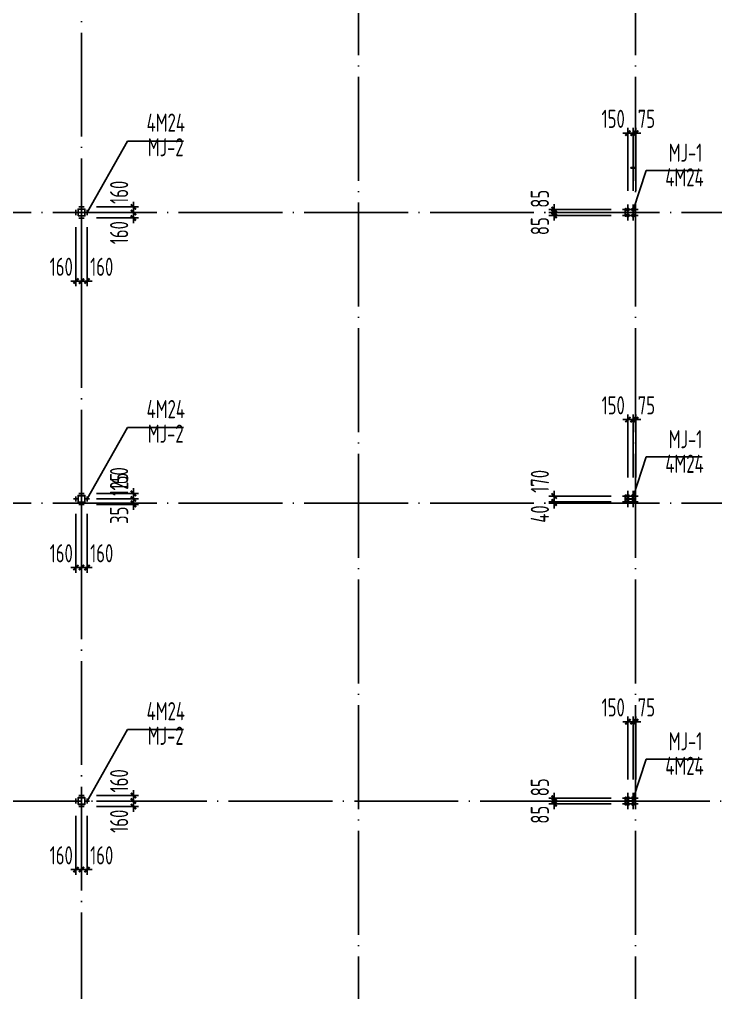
# Model space of a CAD drawing. Extents: x 899043 to 2598688, y -137197 to 211789.
# Drawn here: x 1296366 to 1316463, y 110619 to 138726 of the extents above; entities that cross this region are included whole.
import ezdxf
from ezdxf.enums import TextEntityAlignment as Align

# ---------------------------------------------------------------- set-up
doc = ezdxf.new("R2010")
doc.units = 0
doc.header["$LTSCALE"] = 1500
doc.header["$MEASUREMENT"] = 0
doc.linetypes.add('DASHED', pattern=[0.75, 0.5, -0.25])
doc.linetypes.add('DOTE', pattern=[2.42, 2, -0.2, 0.02, -0.2])
for name, color, linetype in [('A-Fur1(建筑厨卫洁具)', 136, 'Continuous'), ('AXIS', 3, 'Continuous'), ('BOLT', 252, 'Continuous'), ('Boltx', 252, 'DASHED'), ('DIM', 3, 'Continuous'), ('M_Prof', 2, 'Continuous'), ('TEXT', 7, 'Continuous')]:
    doc.layers.add(name, color=color, linetype=linetype)
doc.styles.add('TSSD_Dimension', font='Tssdeng.shx', dxfattribs={"width": 0.7, "bigfont": 'hztxt.shx'})
doc.styles.add('TSSD_Label', font='Tssdeng.shx', dxfattribs={"width": 0.7, "bigfont": 'hztxt.shx'})
doc.dimstyles.new('TSSD_150_150', dxfattribs={"dimtxt": 525, "dimasz": 150, "dimexe": 150, "dimexo": 375, "dimgap": 150, "dimtad": 1, "dimdec": 0, "dimzin": 0, "dimdsep": 46, "dimtxsty": 'TSSD_Dimension', "dimblk": 'ARCHTICK', "dimblk1": 'ARCHTICK', "dimblk2": 'ARCHTICK', "dimcen": 0, "dimdle": 150, "dimclrt": 7, "dimadec": 0, "dimazin": 0, "dimtfac": 1, "dimtdec": 0, "dimtix": 1, "dimtmove": 2, "dimatfit": 3, "dimfxl": 0, "dimtolj": 1, "dimtzin": 0, "dimarcsym": 0})

# ---------------------------------------------------------------- blocks, each defined once
blk = doc.blocks.new('A$C5AF141BB')
at = {"layer": 'AXIS', "color": 253, "linetype": 'DOTE'}
for p, q in [((16000, -5247.5), (16000, 123526.9)), ((24000, 123526.9), (24000, -5247.5)), ((32000, 123526.9), (32000, -5247.5)), ((36323.2, 94200), (-26941.1, 94200)), ((36323.2, 85800), (-26941.1, 85800)), ((-26941.1, 77200), (36323.2, 77200))]:
    blk.add_line(p, q, dxfattribs=at)
blk = doc.blocks.new('A$C0BB32EA6')
at = {"layer": 'M_Prof'}
for points in [[(37900, -25300), (38100, -25300), (38100, -25100), (37900, -25100)], [(37906, -25294), (38094, -25294), (38094, -25106), (37906, -25106)], [(54000, -25310), (54000, -25090), (53990, -25090), (53990, -25196), (53710, -25196), (53710, -25090), (53700, -25090), (53700, -25310), (53710, -25310), (53710, -25204), (53990, -25204), (53990, -25310)], [(37900, -33575), (38100, -33575), (38100, -33375), (37900, -33375)], [(37906, -33569), (38094, -33569), (38094, -33381), (37906, -33381)], [(54000, -33585), (54000, -33365), (53990, -33365), (53990, -33471), (53710, -33471), (53710, -33365), (53700, -33365), (53700, -33585), (53710, -33585), (53710, -33479), (53990, -33479), (53990, -33585)], [(37900, -42300), (38100, -42300), (38100, -42100), (37900, -42100)], [(37906, -42294), (38094, -42294), (38094, -42106), (37906, -42106)], [(54000, -42310), (54000, -42090), (53990, -42090), (53990, -42196), (53710, -42196), (53710, -42090), (53700, -42090), (53700, -42310), (53710, -42310), (53710, -42204), (53990, -42204), (53990, -42310)]]:
    blk.add_lwpolyline(points, close=True, dxfattribs=at)
blk = doc.blocks.new('A$C2EA612DB')
at = {"layer": 'A-Fur1(建筑厨卫洁具)'}
for p, q in [((0, 86865), (-138, 86865)), ((-138, 86865), (-138, 86840)), ((-138, 86840), (0, 86840))]:
    blk.add_line(p, q, dxfattribs=at)
at = {"layer": 'M_Prof'}
for points in [[(-16100, 85465), (-15900, 85465), (-15900, 85665), (-16100, 85665)], [(-16094, 85471), (-15906, 85471), (-15906, 85659), (-16094, 85659)]]:
    blk.add_lwpolyline(points, close=True, dxfattribs=at)
blk.add_blockref('A$C0BB32EA6', (-54000, 110765), dxfattribs=at)
blk = doc.blocks.new('_ArchTick')
at = {"color": 0, "linetype": 'ByBlock', "const_width": 0.4}
blk.add_lwpolyline([(-0.5, -0.5), (0.5, 0.5)], dxfattribs=at)
blk = doc.blocks.new('*D1137')
at = {"layer": 'Defpoints', "color": 0}
for p in [(1313822, 116151), (1311804, 116066), (1313822, 116066)]:
    blk.add_point(p, dxfattribs=at)
at = {"layer": 'DIM', "color": 0, "lineweight": -2}
for p, q in [((1313447, 116151), (1311654, 116151)), ((1311804, 116151), (1311804, 116301)), ((1311804, 116151), (1311804, 116066)), ((1313447, 116066), (1311654, 116066)), ((1311804, 116066), (1311804, 115916))]:
    blk.add_line(p, q, dxfattribs=at)
at = {"layer": 'DIM', "color": 0, "lineweight": -2, "xscale": 150, "yscale": 150, "zscale": 150}
for p, rotation in [((1311804, 116151), 270), ((1311804, 116066), 90)]:
    blk.add_blockref('_ArchTick', p, dxfattribs=dict(at, rotation=rotation))
at = {"layer": 'DIM', "color": 7, "insert": (1311391, 115755), "char_height": 525, "attachment_point": 5, "rotation": 90, "style": 'TSSD_Dimension'}
blk.add_mtext('\\A1;85', dxfattribs=at)
blk = doc.blocks.new('*D1138')
at = {"layer": 'Defpoints', "color": 0}
for p in [(1314082, 118442), (1314082, 116396), (1314157, 116396)]:
    blk.add_point(p, dxfattribs=at)
at = {"layer": 'DIM', "color": 0, "lineweight": -2}
for p, q in [((1314082, 118442), (1313932, 118442)), ((1314082, 116771), (1314082, 118592)), ((1314157, 118442), (1314082, 118442)), ((1314157, 116771), (1314157, 118592)), ((1314157, 118442), (1314307, 118442))]:
    blk.add_line(p, q, dxfattribs=at)
at = {"layer": 'DIM', "color": 0, "lineweight": -2, "xscale": 150, "yscale": 150, "zscale": 150}
blk.add_blockref('_ArchTick', (1314082, 118442), dxfattribs=at)
at = {"layer": 'DIM', "color": 0, "lineweight": -2, "xscale": 150, "yscale": 150, "zscale": 150, "rotation": 180}
blk.add_blockref('_ArchTick', (1314157, 118442), dxfattribs=at)
at = {"layer": 'DIM', "color": 7, "insert": (1314467, 118855), "char_height": 525, "attachment_point": 5, "style": 'TSSD_Dimension'}
blk.add_mtext('\\A1;75', dxfattribs=at)
blk = doc.blocks.new('*D1139')
at = {"layer": 'Defpoints', "color": 0}
for p in [(1313932, 118442), (1313932, 116396), (1314082, 116396)]:
    blk.add_point(p, dxfattribs=at)
at = {"layer": 'DIM', "color": 0, "lineweight": -2}
for p, q in [((1313932, 118442), (1313782, 118442)), ((1313932, 116771), (1313932, 118592)), ((1314082, 118442), (1313932, 118442)), ((1314082, 116771), (1314082, 118592)), ((1314082, 118442), (1314232, 118442))]:
    blk.add_line(p, q, dxfattribs=at)
at = {"layer": 'DIM', "color": 0, "lineweight": -2, "xscale": 150, "yscale": 150, "zscale": 150}
blk.add_blockref('_ArchTick', (1313932, 118442), dxfattribs=at)
at = {"layer": 'DIM', "color": 0, "lineweight": -2, "xscale": 150, "yscale": 150, "zscale": 150, "rotation": 180}
blk.add_blockref('_ArchTick', (1314082, 118442), dxfattribs=at)
at = {"layer": 'DIM', "color": 7, "insert": (1313508, 118855), "char_height": 525, "attachment_point": 5, "style": 'TSSD_Dimension'}
blk.add_mtext('\\A1;150', dxfattribs=at)
blk = doc.blocks.new('*D1140')
at = {"layer": 'Defpoints', "color": 0}
for p in [(1311804, 116151), (1313822, 116236), (1313822, 116151)]:
    blk.add_point(p, dxfattribs=at)
at = {"layer": 'DIM', "color": 0, "lineweight": -2}
for p, q in [((1311804, 116236), (1311804, 116386)), ((1313447, 116236), (1311654, 116236)), ((1313447, 116151), (1311654, 116151)), ((1311804, 116236), (1311804, 116151)), ((1311804, 116151), (1311804, 116001))]:
    blk.add_line(p, q, dxfattribs=at)
at = {"layer": 'DIM', "color": 0, "lineweight": -2, "xscale": 150, "yscale": 150, "zscale": 150}
for p, rotation in [((1311804, 116236), 270), ((1311804, 116151), 90)]:
    blk.add_blockref('_ArchTick', p, dxfattribs=dict(at, rotation=rotation))
at = {"layer": 'DIM', "color": 7, "insert": (1311391, 116546), "char_height": 525, "attachment_point": 5, "rotation": 90, "style": 'TSSD_Dimension'}
blk.add_mtext('\\A1;85', dxfattribs=at)
blk = doc.blocks.new('*D1141')
at = {"layer": 'Defpoints', "color": 0}
for p in [(1297997, 116099), (1298157, 116099), (1298157, 114169)]:
    blk.add_point(p, dxfattribs=at)
at = {"layer": 'DIM', "color": 0, "lineweight": -2}
for p, q in [((1297997, 115724), (1297997, 114019)), ((1298157, 115724), (1298157, 114019)), ((1297997, 114169), (1297847, 114169)), ((1297997, 114169), (1298157, 114169)), ((1298157, 114169), (1298307, 114169))]:
    blk.add_line(p, q, dxfattribs=at)
at = {"layer": 'DIM', "color": 0, "lineweight": -2, "xscale": 150, "yscale": 150, "zscale": 150}
blk.add_blockref('_ArchTick', (1297997, 114169), dxfattribs=at)
at = {"layer": 'DIM', "color": 0, "lineweight": -2, "xscale": 150, "yscale": 150, "zscale": 150, "rotation": 180}
blk.add_blockref('_ArchTick', (1298157, 114169), dxfattribs=at)
at = {"layer": 'DIM', "color": 7, "insert": (1297573, 114582), "char_height": 525, "attachment_point": 5, "style": 'TSSD_Dimension'}
blk.add_mtext('\\A1;160', dxfattribs=at)
blk = doc.blocks.new('*D1142')
at = {"layer": 'Defpoints', "color": 0}
for p in [(1298157, 116099), (1298317, 116099), (1298317, 114169)]:
    blk.add_point(p, dxfattribs=at)
at = {"layer": 'DIM', "color": 0, "lineweight": -2}
for p, q in [((1298157, 115724), (1298157, 114019)), ((1298317, 115724), (1298317, 114019)), ((1298157, 114169), (1298007, 114169)), ((1298157, 114169), (1298317, 114169)), ((1298317, 114169), (1298467, 114169))]:
    blk.add_line(p, q, dxfattribs=at)
at = {"layer": 'DIM', "color": 0, "lineweight": -2, "xscale": 150, "yscale": 150, "zscale": 150}
blk.add_blockref('_ArchTick', (1298157, 114169), dxfattribs=at)
at = {"layer": 'DIM', "color": 0, "lineweight": -2, "xscale": 150, "yscale": 150, "zscale": 150, "rotation": 180}
blk.add_blockref('_ArchTick', (1298317, 114169), dxfattribs=at)
at = {"layer": 'DIM', "color": 7, "insert": (1298740, 114582), "char_height": 525, "attachment_point": 5, "style": 'TSSD_Dimension'}
blk.add_mtext('\\A1;160', dxfattribs=at)
blk = doc.blocks.new('*D1143')
at = {"layer": 'Defpoints', "color": 0}
for p in [(1298214, 116311), (1298214, 116151), (1299656, 116151)]:
    blk.add_point(p, dxfattribs=at)
at = {"layer": 'DIM', "color": 0, "lineweight": -2}
for p, q in [((1299656, 116311), (1299656, 116461)), ((1298589, 116311), (1299806, 116311)), ((1298589, 116151), (1299806, 116151)), ((1299656, 116311), (1299656, 116151)), ((1299656, 116151), (1299656, 116001))]:
    blk.add_line(p, q, dxfattribs=at)
at = {"layer": 'DIM', "color": 0, "lineweight": -2, "xscale": 150, "yscale": 150, "zscale": 150}
for p, rotation in [((1299656, 116311), 270), ((1299656, 116151), 90)]:
    blk.add_blockref('_ArchTick', p, dxfattribs=dict(at, rotation=rotation))
at = {"layer": 'DIM', "color": 7, "insert": (1299243, 116734), "char_height": 525, "attachment_point": 5, "rotation": 90, "style": 'TSSD_Dimension'}
blk.add_mtext('\\A1;160', dxfattribs=at)
blk = doc.blocks.new('*D1144')
at = {"layer": 'Defpoints', "color": 0}
for p in [(1298214, 116151), (1298214, 115991), (1299656, 115991)]:
    blk.add_point(p, dxfattribs=at)
at = {"layer": 'DIM', "color": 0, "lineweight": -2}
for p, q in [((1298589, 116151), (1299806, 116151)), ((1299656, 116151), (1299656, 116301)), ((1299656, 116151), (1299656, 115991)), ((1298589, 115991), (1299806, 115991)), ((1299656, 115991), (1299656, 115841))]:
    blk.add_line(p, q, dxfattribs=at)
at = {"layer": 'DIM', "color": 0, "lineweight": -2, "xscale": 150, "yscale": 150, "zscale": 150}
for p, rotation in [((1299656, 116151), 270), ((1299656, 115991), 90)]:
    blk.add_blockref('_ArchTick', p, dxfattribs=dict(at, rotation=rotation))
at = {"layer": 'DIM', "color": 7, "insert": (1299243, 115567), "char_height": 525, "attachment_point": 5, "rotation": 90, "style": 'TSSD_Dimension'}
blk.add_mtext('\\A1;160', dxfattribs=at)
blk = doc.blocks.new('*D949')
at = {"layer": 'Defpoints', "color": 0}
for p in [(1311804, 133066), (1313822, 133151), (1313822, 133066)]:
    blk.add_point(p, dxfattribs=at)
at = {"layer": 'DIM', "color": 0, "lineweight": -2}
for p, q in [((1311804, 133151), (1311804, 133301)), ((1313447, 133151), (1311654, 133151)), ((1313447, 133066), (1311654, 133066)), ((1311804, 133151), (1311804, 133066)), ((1311804, 133066), (1311804, 132916))]:
    blk.add_line(p, q, dxfattribs=at)
at = {"layer": 'DIM', "color": 0, "lineweight": -2, "xscale": 150, "yscale": 150, "zscale": 150}
for p, rotation in [((1311804, 133151), 270), ((1311804, 133066), 90)]:
    blk.add_blockref('_ArchTick', p, dxfattribs=dict(at, rotation=rotation))
at = {"layer": 'DIM', "color": 7, "insert": (1311391, 132755), "char_height": 525, "attachment_point": 5, "rotation": 90, "style": 'TSSD_Dimension'}
blk.add_mtext('\\A1;85', dxfattribs=at)
blk = doc.blocks.new('*D950')
at = {"layer": 'Defpoints', "color": 0}
for p in [(1314082, 135442), (1314082, 133396), (1314157, 133396)]:
    blk.add_point(p, dxfattribs=at)
at = {"layer": 'DIM', "color": 0, "lineweight": -2}
for p, q in [((1314082, 133771), (1314082, 135592)), ((1314157, 133771), (1314157, 135592)), ((1314082, 135442), (1313932, 135442)), ((1314157, 135442), (1314082, 135442)), ((1314157, 135442), (1314307, 135442))]:
    blk.add_line(p, q, dxfattribs=at)
at = {"layer": 'DIM', "color": 0, "lineweight": -2, "xscale": 150, "yscale": 150, "zscale": 150}
blk.add_blockref('_ArchTick', (1314082, 135442), dxfattribs=at)
at = {"layer": 'DIM', "color": 0, "lineweight": -2, "xscale": 150, "yscale": 150, "zscale": 150, "rotation": 180}
blk.add_blockref('_ArchTick', (1314157, 135442), dxfattribs=at)
at = {"layer": 'DIM', "color": 7, "insert": (1314467, 135855), "char_height": 525, "attachment_point": 5, "style": 'TSSD_Dimension'}
blk.add_mtext('\\A1;75', dxfattribs=at)
blk = doc.blocks.new('*D951')
at = {"layer": 'Defpoints', "color": 0}
for p in [(1313932, 135442), (1313932, 133396), (1314082, 133396)]:
    blk.add_point(p, dxfattribs=at)
at = {"layer": 'DIM', "color": 0, "lineweight": -2}
for p, q in [((1313932, 133771), (1313932, 135592)), ((1314082, 133771), (1314082, 135592)), ((1313932, 135442), (1313782, 135442)), ((1314082, 135442), (1313932, 135442)), ((1314082, 135442), (1314232, 135442))]:
    blk.add_line(p, q, dxfattribs=at)
at = {"layer": 'DIM', "color": 0, "lineweight": -2, "xscale": 150, "yscale": 150, "zscale": 150}
blk.add_blockref('_ArchTick', (1313932, 135442), dxfattribs=at)
at = {"layer": 'DIM', "color": 0, "lineweight": -2, "xscale": 150, "yscale": 150, "zscale": 150, "rotation": 180}
blk.add_blockref('_ArchTick', (1314082, 135442), dxfattribs=at)
at = {"layer": 'DIM', "color": 7, "insert": (1313508, 135855), "char_height": 525, "attachment_point": 5, "style": 'TSSD_Dimension'}
blk.add_mtext('\\A1;150', dxfattribs=at)
blk = doc.blocks.new('*D952')
at = {"layer": 'Defpoints', "color": 0}
for p in [(1313822, 133236), (1311804, 133151), (1313822, 133151)]:
    blk.add_point(p, dxfattribs=at)
at = {"layer": 'DIM', "color": 0, "lineweight": -2}
for p, q in [((1313447, 133236), (1311654, 133236)), ((1311804, 133236), (1311804, 133386)), ((1311804, 133236), (1311804, 133151)), ((1313447, 133151), (1311654, 133151)), ((1311804, 133151), (1311804, 133001))]:
    blk.add_line(p, q, dxfattribs=at)
at = {"layer": 'DIM', "color": 0, "lineweight": -2, "xscale": 150, "yscale": 150, "zscale": 150}
for p, rotation in [((1311804, 133236), 270), ((1311804, 133151), 90)]:
    blk.add_blockref('_ArchTick', p, dxfattribs=dict(at, rotation=rotation))
at = {"layer": 'DIM', "color": 7, "insert": (1311391, 133546), "char_height": 525, "attachment_point": 5, "rotation": 90, "style": 'TSSD_Dimension'}
blk.add_mtext('\\A1;85', dxfattribs=at)
blk = doc.blocks.new('*D953')
at = {"layer": 'Defpoints', "color": 0}
for p in [(1297997, 133099), (1298157, 133099), (1298157, 131169)]:
    blk.add_point(p, dxfattribs=at)
at = {"layer": 'DIM', "color": 0, "lineweight": -2}
for p, q in [((1297997, 132724), (1297997, 131019)), ((1298157, 132724), (1298157, 131019)), ((1297997, 131169), (1297847, 131169)), ((1297997, 131169), (1298157, 131169)), ((1298157, 131169), (1298307, 131169))]:
    blk.add_line(p, q, dxfattribs=at)
at = {"layer": 'DIM', "color": 0, "lineweight": -2, "xscale": 150, "yscale": 150, "zscale": 150}
blk.add_blockref('_ArchTick', (1297997, 131169), dxfattribs=at)
at = {"layer": 'DIM', "color": 0, "lineweight": -2, "xscale": 150, "yscale": 150, "zscale": 150, "rotation": 180}
blk.add_blockref('_ArchTick', (1298157, 131169), dxfattribs=at)
at = {"layer": 'DIM', "color": 7, "insert": (1297573, 131582), "char_height": 525, "attachment_point": 5, "style": 'TSSD_Dimension'}
blk.add_mtext('\\A1;160', dxfattribs=at)
blk = doc.blocks.new('*D954')
at = {"layer": 'Defpoints', "color": 0}
for p in [(1298157, 133099), (1298317, 133099), (1298317, 131169)]:
    blk.add_point(p, dxfattribs=at)
at = {"layer": 'DIM', "color": 0, "lineweight": -2}
for p, q in [((1298157, 132724), (1298157, 131019)), ((1298317, 132724), (1298317, 131019)), ((1298157, 131169), (1298007, 131169)), ((1298157, 131169), (1298317, 131169)), ((1298317, 131169), (1298467, 131169))]:
    blk.add_line(p, q, dxfattribs=at)
at = {"layer": 'DIM', "color": 0, "lineweight": -2, "xscale": 150, "yscale": 150, "zscale": 150}
blk.add_blockref('_ArchTick', (1298157, 131169), dxfattribs=at)
at = {"layer": 'DIM', "color": 0, "lineweight": -2, "xscale": 150, "yscale": 150, "zscale": 150, "rotation": 180}
blk.add_blockref('_ArchTick', (1298317, 131169), dxfattribs=at)
at = {"layer": 'DIM', "color": 7, "insert": (1298740, 131582), "char_height": 525, "attachment_point": 5, "style": 'TSSD_Dimension'}
blk.add_mtext('\\A1;160', dxfattribs=at)
blk = doc.blocks.new('*D955')
at = {"layer": 'Defpoints', "color": 0}
for p in [(1298214, 133311), (1298214, 133151), (1299656, 133151)]:
    blk.add_point(p, dxfattribs=at)
at = {"layer": 'DIM', "color": 0, "lineweight": -2}
for p, q in [((1298589, 133311), (1299806, 133311)), ((1299656, 133311), (1299656, 133461)), ((1299656, 133311), (1299656, 133151)), ((1298589, 133151), (1299806, 133151)), ((1299656, 133151), (1299656, 133001))]:
    blk.add_line(p, q, dxfattribs=at)
at = {"layer": 'DIM', "color": 0, "lineweight": -2, "xscale": 150, "yscale": 150, "zscale": 150}
for p, rotation in [((1299656, 133311), 270), ((1299656, 133151), 90)]:
    blk.add_blockref('_ArchTick', p, dxfattribs=dict(at, rotation=rotation))
at = {"layer": 'DIM', "color": 7, "insert": (1299243, 133734), "char_height": 525, "attachment_point": 5, "rotation": 90, "style": 'TSSD_Dimension'}
blk.add_mtext('\\A1;160', dxfattribs=at)
blk = doc.blocks.new('*D956')
at = {"layer": 'Defpoints', "color": 0}
for p in [(1298214, 133151), (1298214, 132991), (1299656, 132991)]:
    blk.add_point(p, dxfattribs=at)
at = {"layer": 'DIM', "color": 0, "lineweight": -2}
for p, q in [((1299656, 133151), (1299656, 133301)), ((1298589, 133151), (1299806, 133151)), ((1298589, 132991), (1299806, 132991)), ((1299656, 133151), (1299656, 132991)), ((1299656, 132991), (1299656, 132841))]:
    blk.add_line(p, q, dxfattribs=at)
at = {"layer": 'DIM', "color": 0, "lineweight": -2, "xscale": 150, "yscale": 150, "zscale": 150}
for p, rotation in [((1299656, 133151), 270), ((1299656, 132991), 90)]:
    blk.add_blockref('_ArchTick', p, dxfattribs=dict(at, rotation=rotation))
at = {"layer": 'DIM', "color": 7, "insert": (1299243, 132567), "char_height": 525, "attachment_point": 5, "rotation": 90, "style": 'TSSD_Dimension'}
blk.add_mtext('\\A1;160', dxfattribs=at)
blk = doc.blocks.new('*D1262')
at = {"layer": 'Defpoints', "color": 0}
for p in [(1314082, 127167), (1314082, 125121), (1314157, 125121)]:
    blk.add_point(p, dxfattribs=at)
at = {"layer": 'DIM', "color": 0, "lineweight": -2}
for p, q in [((1314082, 127167), (1313932, 127167)), ((1314082, 125496), (1314082, 127317)), ((1314157, 127167), (1314082, 127167)), ((1314157, 125496), (1314157, 127317)), ((1314157, 127167), (1314307, 127167))]:
    blk.add_line(p, q, dxfattribs=at)
at = {"layer": 'DIM', "color": 0, "lineweight": -2, "xscale": 150, "yscale": 150, "zscale": 150}
blk.add_blockref('_ArchTick', (1314082, 127167), dxfattribs=at)
at = {"layer": 'DIM', "color": 0, "lineweight": -2, "xscale": 150, "yscale": 150, "zscale": 150, "rotation": 180}
blk.add_blockref('_ArchTick', (1314157, 127167), dxfattribs=at)
at = {"layer": 'DIM', "color": 7, "insert": (1314467, 127580), "char_height": 525, "attachment_point": 5, "style": 'TSSD_Dimension'}
blk.add_mtext('\\A1;75', dxfattribs=at)
blk = doc.blocks.new('*D1263')
at = {"layer": 'Defpoints', "color": 0}
for p in [(1313932, 127167), (1313932, 125121), (1314082, 125121)]:
    blk.add_point(p, dxfattribs=at)
at = {"layer": 'DIM', "color": 0, "lineweight": -2}
for p, q in [((1313932, 127167), (1313782, 127167)), ((1313932, 125496), (1313932, 127317)), ((1314082, 127167), (1313932, 127167)), ((1314082, 125496), (1314082, 127317)), ((1314082, 127167), (1314232, 127167))]:
    blk.add_line(p, q, dxfattribs=at)
at = {"layer": 'DIM', "color": 0, "lineweight": -2, "xscale": 150, "yscale": 150, "zscale": 150}
blk.add_blockref('_ArchTick', (1313932, 127167), dxfattribs=at)
at = {"layer": 'DIM', "color": 0, "lineweight": -2, "xscale": 150, "yscale": 150, "zscale": 150, "rotation": 180}
blk.add_blockref('_ArchTick', (1314082, 127167), dxfattribs=at)
at = {"layer": 'DIM', "color": 7, "insert": (1313508, 127580), "char_height": 525, "attachment_point": 5, "style": 'TSSD_Dimension'}
blk.add_mtext('\\A1;150', dxfattribs=at)
blk = doc.blocks.new('*D1264')
at = {"layer": 'Defpoints', "color": 0}
for p in [(1313822, 124961), (1311804, 124791), (1313822, 124791)]:
    blk.add_point(p, dxfattribs=at)
at = {"layer": 'DIM', "color": 0, "lineweight": -2}
for p, q in [((1311804, 124961), (1311804, 125111)), ((1313447, 124961), (1311654, 124961)), ((1311804, 124961), (1311804, 124791)), ((1313447, 124791), (1311654, 124791)), ((1311804, 124791), (1311804, 124641))]:
    blk.add_line(p, q, dxfattribs=at)
at = {"layer": 'DIM', "color": 0, "lineweight": -2, "xscale": 150, "yscale": 150, "zscale": 150}
for p, rotation in [((1311804, 124961), 270), ((1311804, 124791), 90)]:
    blk.add_blockref('_ArchTick', p, dxfattribs=dict(at, rotation=rotation))
at = {"layer": 'DIM', "color": 7, "insert": (1311391, 125384), "char_height": 525, "attachment_point": 5, "rotation": 90, "style": 'TSSD_Dimension'}
blk.add_mtext('\\A1;170', dxfattribs=at)
blk = doc.blocks.new('*D1265')
at = {"layer": 'Defpoints', "color": 0}
for p in [(1297997, 124824), (1298157, 124824), (1298157, 122894)]:
    blk.add_point(p, dxfattribs=at)
at = {"layer": 'DIM', "color": 0, "lineweight": -2}
for p, q in [((1297997, 124449), (1297997, 122744)), ((1298157, 124449), (1298157, 122744)), ((1297997, 122894), (1297847, 122894)), ((1297997, 122894), (1298157, 122894)), ((1298157, 122894), (1298307, 122894))]:
    blk.add_line(p, q, dxfattribs=at)
at = {"layer": 'DIM', "color": 0, "lineweight": -2, "xscale": 150, "yscale": 150, "zscale": 150}
blk.add_blockref('_ArchTick', (1297997, 122894), dxfattribs=at)
at = {"layer": 'DIM', "color": 0, "lineweight": -2, "xscale": 150, "yscale": 150, "zscale": 150, "rotation": 180}
blk.add_blockref('_ArchTick', (1298157, 122894), dxfattribs=at)
at = {"layer": 'DIM', "color": 7, "insert": (1297573, 123307), "char_height": 525, "attachment_point": 5, "style": 'TSSD_Dimension'}
blk.add_mtext('\\A1;160', dxfattribs=at)
blk = doc.blocks.new('*D1266')
at = {"layer": 'Defpoints', "color": 0}
for p in [(1298157, 124824), (1298317, 124824), (1298317, 122894)]:
    blk.add_point(p, dxfattribs=at)
at = {"layer": 'DIM', "color": 0, "lineweight": -2}
for p, q in [((1298157, 124449), (1298157, 122744)), ((1298317, 124449), (1298317, 122744)), ((1298157, 122894), (1298007, 122894)), ((1298157, 122894), (1298317, 122894)), ((1298317, 122894), (1298467, 122894))]:
    blk.add_line(p, q, dxfattribs=at)
at = {"layer": 'DIM', "color": 0, "lineweight": -2, "xscale": 150, "yscale": 150, "zscale": 150}
blk.add_blockref('_ArchTick', (1298157, 122894), dxfattribs=at)
at = {"layer": 'DIM', "color": 0, "lineweight": -2, "xscale": 150, "yscale": 150, "zscale": 150, "rotation": 180}
blk.add_blockref('_ArchTick', (1298317, 122894), dxfattribs=at)
at = {"layer": 'DIM', "color": 7, "insert": (1298740, 123307), "char_height": 525, "attachment_point": 5, "style": 'TSSD_Dimension'}
blk.add_mtext('\\A1;160', dxfattribs=at)
blk = doc.blocks.new('*D1267')
at = {"layer": 'Defpoints', "color": 0}
for p in [(1298214, 125036), (1298214, 124876), (1299656, 124876)]:
    blk.add_point(p, dxfattribs=at)
at = {"layer": 'DIM', "color": 0, "lineweight": -2}
for p, q in [((1299656, 125036), (1299656, 125186)), ((1298589, 125036), (1299806, 125036)), ((1298589, 124876), (1299806, 124876)), ((1299656, 125036), (1299656, 124876)), ((1299656, 124876), (1299656, 124726))]:
    blk.add_line(p, q, dxfattribs=at)
at = {"layer": 'DIM', "color": 0, "lineweight": -2, "xscale": 150, "yscale": 150, "zscale": 150}
for p, rotation in [((1299656, 125036), 270), ((1299656, 124876), 90)]:
    blk.add_blockref('_ArchTick', p, dxfattribs=dict(at, rotation=rotation))
at = {"layer": 'DIM', "color": 7, "insert": (1299243, 125459), "char_height": 525, "attachment_point": 5, "rotation": 90, "style": 'TSSD_Dimension'}
blk.add_mtext('\\A1;160', dxfattribs=at)
blk = doc.blocks.new('*D1268')
at = {"layer": 'Defpoints', "color": 0}
for p in [(1298214, 124751), (1298214, 124716), (1299656, 124716)]:
    blk.add_point(p, dxfattribs=at)
at = {"layer": 'DIM', "color": 0, "lineweight": -2}
for p, q in [((1299656, 124751), (1299656, 124901)), ((1298589, 124751), (1299806, 124751)), ((1298589, 124716), (1299806, 124716)), ((1299656, 124751), (1299656, 124716)), ((1299656, 124716), (1299656, 124566))]:
    blk.add_line(p, q, dxfattribs=at)
at = {"layer": 'DIM', "color": 0, "lineweight": -2, "xscale": 150, "yscale": 150, "zscale": 150}
for p, rotation in [((1299656, 124751), 270), ((1299656, 124716), 90)]:
    blk.add_blockref('_ArchTick', p, dxfattribs=dict(at, rotation=rotation))
at = {"layer": 'DIM', "color": 7, "insert": (1299243, 124405), "char_height": 525, "attachment_point": 5, "rotation": 90, "style": 'TSSD_Dimension'}
blk.add_mtext('\\A1;35', dxfattribs=at)
blk = doc.blocks.new('*D1056')
at = {"layer": 'Defpoints', "color": 0}
for p in [(1311804, 124751), (1313822, 124791), (1313822, 124751)]:
    blk.add_point(p, dxfattribs=at)
at = {"layer": 'DIM', "color": 0, "lineweight": -2}
for p, q in [((1311804, 124791), (1311804, 124941)), ((1313447, 124791), (1311654, 124791)), ((1313447, 124751), (1311654, 124751)), ((1311804, 124791), (1311804, 124751)), ((1311804, 124751), (1311804, 124601))]:
    blk.add_line(p, q, dxfattribs=at)
at = {"layer": 'DIM', "color": 0, "lineweight": -2, "xscale": 150, "yscale": 150, "zscale": 150}
for p, rotation in [((1311804, 124791), 270), ((1311804, 124751), 90)]:
    blk.add_blockref('_ArchTick', p, dxfattribs=dict(at, rotation=rotation))
at = {"layer": 'DIM', "color": 7, "insert": (1311391, 124440), "char_height": 525, "attachment_point": 5, "rotation": 90, "style": 'TSSD_Dimension'}
blk.add_mtext('\\A1;40', dxfattribs=at)
blk = doc.blocks.new('*D1057')
at = {"layer": 'Defpoints', "color": 0}
for p in [(1298214, 124876), (1298214, 124751), (1299656, 124751)]:
    blk.add_point(p, dxfattribs=at)
at = {"layer": 'DIM', "color": 0, "lineweight": -2}
for p, q in [((1298589, 124876), (1299806, 124876)), ((1299656, 124876), (1299656, 125026)), ((1299656, 124876), (1299656, 124751)), ((1298589, 124751), (1299806, 124751)), ((1299656, 124751), (1299656, 124601))]:
    blk.add_line(p, q, dxfattribs=at)
at = {"layer": 'DIM', "color": 0, "lineweight": -2, "xscale": 150, "yscale": 150, "zscale": 150}
for p, rotation in [((1299656, 124876), 270), ((1299656, 124751), 90)]:
    blk.add_blockref('_ArchTick', p, dxfattribs=dict(at, rotation=rotation))
at = {"layer": 'DIM', "color": 7, "insert": (1299243, 125299), "char_height": 525, "attachment_point": 5, "rotation": 90, "style": 'TSSD_Dimension'}
blk.add_mtext('\\A1;125', dxfattribs=at)

msp = doc.modelspace()

# ---------------------------------------------------------------- linework, layer by layer
at = {"layer": 'BOLT'}
for p, q in [((1298231.5, 133310.6), (1298081.5, 133310.6)), ((1298156.5, 133235.6), (1298156.5, 133385.6)), ((1298071.5, 133150.6), (1297921.5, 133150.6)), ((1297996.5, 133075.6), (1297996.5, 133225.6)), ((1298231.5, 132990.6), (1298081.5, 132990.6)), ((1298156.5, 132915.6), (1298156.5, 133065.6)), ((1298391.5, 133150.6), (1298241.5, 133150.6)), ((1298316.5, 133075.6), (1298316.5, 133225.6)), ((1298156.5, 124960.6), (1298156.5, 125110.6)), ((1298071.5, 124875.6), (1297921.5, 124875.6)), ((1297996.5, 124800.6), (1297996.5, 124950.6)), ((1298231.5, 125035.6), (1298081.5, 125035.6)), ((1298391.5, 124875.6), (1298241.5, 124875.6)), ((1298316.5, 124800.6), (1298316.5, 124950.6)), ((1298231.5, 124715.6), (1298081.5, 124715.6)), ((1298156.5, 124640.6), (1298156.5, 124790.6)), ((1298156.5, 116235.6), (1298156.5, 116385.6)), ((1298071.5, 116150.6), (1297921.5, 116150.6)), ((1297996.5, 116075.6), (1297996.5, 116225.6)), ((1298231.5, 116310.6), (1298081.5, 116310.6)), ((1298391.5, 116150.6), (1298241.5, 116150.6)), ((1298316.5, 116075.6), (1298316.5, 116225.6)), ((1298231.5, 115990.6), (1298081.5, 115990.6)), ((1298156.5, 115915.6), (1298156.5, 116065.6))]:
    msp.add_line(p, q, dxfattribs=at)
at = {"layer": 'BOLT', "const_width": 30}
for points in [[(1298156.5, 133325.6, 1), (1298156.5, 133295.6, 1)], [(1297996.5, 133165.6, 1), (1297996.5, 133135.6, 1)], [(1298156.5, 133005.6, 1), (1298156.5, 132975.6, 1)], [(1298316.5, 133165.6, 1), (1298316.5, 133135.6, 1)], [(1297996.5, 124890.6, 1), (1297996.5, 124860.6, 1)], [(1298156.5, 125050.6, 1), (1298156.5, 125020.6, 1)], [(1298316.5, 124890.6, 1), (1298316.5, 124860.6, 1)], [(1298156.5, 124730.6, 1), (1298156.5, 124700.6, 1)], [(1297996.5, 116165.6, 1), (1297996.5, 116135.6, 1)], [(1298156.5, 116325.6, 1), (1298156.5, 116295.6, 1)], [(1298316.5, 116165.6, 1), (1298316.5, 116135.6, 1)], [(1298156.5, 116005.6, 1), (1298156.5, 115975.6, 1)]]:
    msp.add_lwpolyline(points, format="xyb", close=True, dxfattribs=at)
at = {"layer": 'Boltx'}
for p, q in [((1314081.5, 133235.6), (1313781.5, 133235.6)), ((1313931.5, 133085.6), (1313931.5, 133385.6)), ((1314231.5, 133235.6), (1313931.5, 133235.6)), ((1314081.5, 133085.6), (1314081.5, 133385.6)), ((1314081.5, 133065.6), (1313781.5, 133065.6)), ((1313931.5, 132915.6), (1313931.5, 133215.6)), ((1314231.5, 133065.6), (1313931.5, 133065.6)), ((1314081.5, 132915.6), (1314081.5, 133215.6)), ((1313931.5, 124810.6), (1313931.5, 125110.6)), ((1314081.5, 124810.6), (1314081.5, 125110.6)), ((1314081.5, 124960.6), (1313781.5, 124960.6)), ((1314231.5, 124960.6), (1313931.5, 124960.6)), ((1313931.5, 124640.6), (1313931.5, 124940.6)), ((1314081.5, 124640.6), (1314081.5, 124940.6)), ((1314081.5, 124790.6), (1313781.5, 124790.6)), ((1314231.5, 124790.6), (1313931.5, 124790.6)), ((1313931.5, 116085.6), (1313931.5, 116385.6)), ((1314081.5, 116085.6), (1314081.5, 116385.6)), ((1314081.5, 116235.6), (1313781.5, 116235.6)), ((1314231.5, 116235.6), (1313931.5, 116235.6)), ((1313931.5, 115915.6), (1313931.5, 116215.6)), ((1314081.5, 115915.6), (1314081.5, 116215.6)), ((1314081.5, 116065.6), (1313781.5, 116065.6)), ((1314231.5, 116065.6), (1313931.5, 116065.6))]:
    msp.add_line(p, q, dxfattribs=at)
for points in [[(1313931.5, 133265.6, 60, 60, 1), (1313931.5, 133205.6, 60, 60, 1)], [(1314081.5, 133265.6, 60, 60, 1), (1314081.5, 133205.6, 60, 60, 1)], [(1313931.5, 133095.6, 60, 60, 1), (1313931.5, 133035.6, 60, 60, 1)], [(1314081.5, 133095.6, 60, 60, 1), (1314081.5, 133035.6, 60, 60, 1)], [(1313931.5, 124990.6, 60, 60, 1), (1313931.5, 124930.6, 60, 60, 1)], [(1313931.5, 124820.6, 60, 60, 1), (1313931.5, 124760.6, 60, 60, 1)], [(1314081.5, 124990.6, 60, 60, 1), (1314081.5, 124930.6, 60, 60, 1)], [(1314081.5, 124820.6, 60, 60, 1), (1314081.5, 124760.6, 60, 60, 1)], [(1313931.5, 116265.6, 60, 60, 1), (1313931.5, 116205.6, 60, 60, 1)], [(1313931.5, 116095.6, 60, 60, 1), (1313931.5, 116035.6, 60, 60, 1)], [(1314081.5, 116265.6, 60, 60, 1), (1314081.5, 116205.6, 60, 60, 1)], [(1314081.5, 116095.6, 60, 60, 1), (1314081.5, 116035.6, 60, 60, 1)]]:
    msp.add_lwpolyline(points, format="xyseb", close=True, dxfattribs=at)
at = {"layer": 'TEXT'}
for p, q in [((1299488.7, 135214.4), (1298316.5, 133150.6)), ((1299488.7, 135214.4), (1301104, 135214.4)), ((1314464.1, 134363.5), (1314081.5, 133215.6)), ((1314464.1, 134363.5), (1316079.3, 134363.5)), ((1299488.7, 126939.4), (1298316.5, 124875.6)), ((1299488.7, 126939.4), (1301104, 126939.4)), ((1314464.1, 126088.5), (1314081.5, 124940.6)), ((1314464.1, 126088.5), (1316079.3, 126088.5)), ((1299488.7, 118214.4), (1298316.5, 116150.6)), ((1299488.7, 118214.4), (1301104, 118214.4)), ((1314464.1, 117363.5), (1314081.5, 116215.6)), ((1314464.1, 117363.5), (1316079.3, 117363.5))]:
    msp.add_line(p, q, dxfattribs=at)

# ---------------------------------------------------------------- block references
at = {"layer": 'AXIS'}
for name, p in [('A$C5AF141BB', (1282156.5, 38950.6)), ('A$C2EA612DB', (1314156.5, 47585.6))]:
    msp.add_blockref(name, p, dxfattribs=at)

# ---------------------------------------------------------------- texts
at = {"layer": 'TEXT', "style": 'TSSD_Label', "width": 0.7}
for s, p in [('4M24', (1301144.8, 135325.8)), ('MJ-2', (1301104, 134615.8)), ('MJ-1', (1316079.3, 134457.3)), ('4M24', (1316120.2, 133747.3)), ('4M24', (1301144.8, 127050.8)), ('MJ-2', (1301104, 126340.8)), ('MJ-1', (1316079.3, 126182.3)), ('4M24', (1316120.2, 125472.3)), ('4M24', (1301144.8, 118325.8)), ('MJ-2', (1301104, 117615.8)), ('MJ-1', (1316079.3, 117457.3)), ('4M24', (1316120.2, 116747.3))]:
    msp.add_text(s, height=525, dxfattribs=at).set_placement(p, align=Align.BOTTOM_RIGHT)

# ---------------------------------------------------------------- dimensions: what is measured, and where the dimension line sits
at = {"layer": 'DIM'}
for base, p1, p2, picture, middle in [((1313931.5, 135442.4), (1314081.5, 133395.5), (1313931.5, 133395.5), '*D951', (1313508.2, 135854.9)), ((1314081.5, 135442.4), (1314156.5, 133395.5), (1314081.5, 133395.5), '*D950', (1314466.8, 135854.9)), ((1298156.5, 131169.2), (1297996.5, 133099.4), (1298156.5, 133099.4), '*D953', (1297573.2, 131581.7)), ((1298316.5, 131169.2), (1298156.5, 133099.4), (1298316.5, 133099.4), '*D954', (1298739.9, 131581.7)), ((1313931.5, 127167.4), (1314081.5, 125120.5), (1313931.5, 125120.5), '*D1263', (1313508.2, 127579.9)), ((1314081.5, 127167.4), (1314156.5, 125120.5), (1314081.5, 125120.5), '*D1262', (1314466.8, 127579.9)), ((1298156.5, 122894.2), (1297996.5, 124824.4), (1298156.5, 124824.4), '*D1265', (1297573.2, 123306.7)), ((1298316.5, 122894.2), (1298156.5, 124824.4), (1298316.5, 124824.4), '*D1266', (1298739.9, 123306.7)), ((1313931.5, 118442.4), (1314081.5, 116395.5), (1313931.5, 116395.5), '*D1139', (1313508.2, 118854.9)), ((1314081.5, 118442.4), (1314156.5, 116395.5), (1314081.5, 116395.5), '*D1138', (1314466.8, 118854.9)), ((1298156.5, 114169.2), (1297996.5, 116099.4), (1298156.5, 116099.4), '*D1141', (1297573.2, 114581.7)), ((1298316.5, 114169.2), (1298156.5, 116099.4), (1298316.5, 116099.4), '*D1142', (1298739.9, 114581.7))]:
    dim = msp.add_linear_dim(base=base, p1=p1, p2=p2, dimstyle='TSSD_150_150', dxfattribs=at)
    dim.commit()
    dim.dimension.update_dxf_attribs({"geometry": picture, "text_midpoint": middle, "dimtype": 160})
for base, p1, p2, picture, middle in [((1299655.5, 133150.6), (1298214.2, 133310.6), (1298214.2, 133150.6), '*D955', (1299243, 133734)), ((1311803.8, 133150.6), (1313822.5, 133235.6), (1313822.5, 133150.6), '*D952', (1311391.3, 133545.9)), ((1299655.5, 132990.6), (1298214.2, 133150.6), (1298214.2, 132990.6), '*D956', (1299243, 132567.2)), ((1311803.8, 133065.6), (1313822.5, 133150.6), (1313822.5, 133065.6), '*D949', (1311391.3, 132755.3)), ((1299655.5, 124875.6), (1298214.2, 125035.6), (1298214.2, 124875.6), '*D1267', (1299243, 125459)), ((1311803.8, 124790.6), (1313822.5, 124960.6), (1313822.5, 124790.6), '*D1264', (1311391.3, 125384)), ((1299655.5, 124750.6), (1298214.2, 124875.6), (1298214.2, 124750.6), '*D1057', (1299243, 125299)), ((1299655.5, 124715.6), (1298214.2, 124750.6), (1298214.2, 124715.6), '*D1268', (1299243, 124405.3)), ((1311803.8, 124750.6), (1313822.5, 124790.6), (1313822.5, 124750.6), '*D1056', (1311391.3, 124440.3)), ((1299655.5, 116150.6), (1298214.2, 116310.6), (1298214.2, 116150.6), '*D1143', (1299243, 116734)), ((1311803.8, 116150.6), (1313822.5, 116235.6), (1313822.5, 116150.6), '*D1140', (1311391.3, 116545.9)), ((1299655.5, 115990.6), (1298214.2, 116150.6), (1298214.2, 115990.6), '*D1144', (1299243, 115567.2)), ((1311803.8, 116065.6), (1313822.5, 116150.6), (1313822.5, 116065.6), '*D1137', (1311391.3, 115755.3))]:
    dim = msp.add_linear_dim(base=base, p1=p1, p2=p2, angle=270, dimstyle='TSSD_150_150', dxfattribs=at)
    dim.commit()
    dim.dimension.update_dxf_attribs({"geometry": picture, "text_midpoint": middle, "dimtype": 160})

doc.saveas('drawing.dxf')
